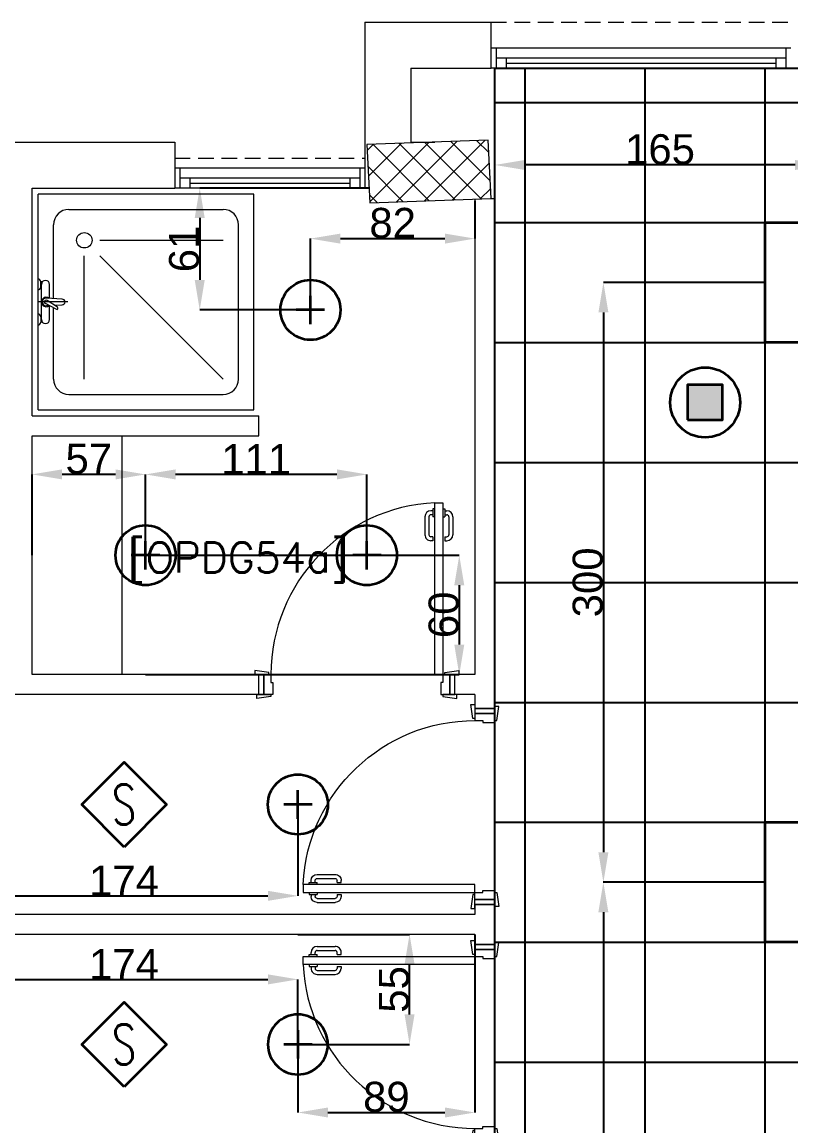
# Model space of a CAD drawing. Header units: inches. Extents: x -12418 to 57169, y -29325 to 19878.
# Drawn here: x 17883 to 21729, y 3881 to 9403 of the extents above; entities that cross this region are included whole.
import ezdxf
from ezdxf.enums import TextEntityAlignment as Align

# ---------------------------------------------------------------- set-up
doc = ezdxf.new("R2010")
doc.units = ezdxf.units.IN
doc.header["$LTSCALE"] = 25
doc.header["$MEASUREMENT"] = 0
doc.header["$PDMODE"] = 3
doc.linetypes.add('00-Ground Floor$0$HIDDEN2', pattern=[0.1875, 0.125, -0.0625])
doc.layers.get('0').update_dxf_attribs({"color": 8})
doc.layers.get('Defpoints').update_dxf_attribs({"color": 8})
for name, color, linetype, lineweight in [('00-Ground Floor$0$72_EGR_BASE_TEXT', 252, 'Continuous', 5), ('00-Ground Floor$0$Aluminum', 251, 'Continuous', 5), ('00-Ground Floor$0$C-HYDR-CTCH', 251, 'Continuous', 5), ('00-Ground Floor$0$Hatch', 254, 'Continuous', 5), ('00-Ground Floor$0$Proj', 251, 'Continuous', 5), ('00-Ground Floor$0$SANIT', 250, 'Continuous', 5), ('00-Ground Floor$0$Walls', 251, 'Continuous', 5), ('00-Ground Floor$0$Wooden Joinery', 251, 'Continuous', 5), ('E-DIM', 6, 'Continuous', 18), ('E-LITE-CIRC-NUMB', 6, 'Continuous', 25), ('E-LITE-CLNG', 150, 'Continuous', 35), ('E-LITE-CLNG @ 100', 150, 'Continuous', 35), ('E-LITE-CTRL', 6, 'Continuous', 25), ('F-ALRM-CLNG @ 100', 33, 'Continuous', 35), ('T-INTC-CLNG @ 100', 33, 'Continuous', 35), ('T-INTC-DEVC-NUMB', 2, 'Continuous', 25)]:
    doc.layers.add(name, color=color, linetype=linetype, lineweight=lineweight)
doc.layers.add('00-Ground Floor$0$False Ceiling', color=251, linetype='Continuous')
doc.layers.add('00-Ground Floor$0$Meubles', color=7, linetype='Continuous', lineweight=5, true_color=0xa6b1d3)
doc.styles.add('00-Ground Floor$0$SIMPLEX', font='SIMPLEX.shx', dxfattribs={"height": 150})
doc.styles.add('DC_Simplex', font='SIMPLEX.shx', dxfattribs={"width": 0.7})
doc.styles.get("Standard").update_dxf_attribs({"font": 'arial.ttf'})
doc.dimstyles.get("Standard").update_dxf_attribs({"dimtxt": 150, "dimasz": 150, "dimexe": 0.18, "dimexo": 0.0625, "dimgap": 1, "dimtad": 1, "dimdec": 0, "dimlfac": 0.1, "dimzin": 0, "dimdsep": 46, "dimtxsty": 'Standard', "dimcen": 0.09, "dimclrd": 256, "dimclrt": 7, "dimadec": 0, "dimazin": 0, "dimtfac": 1, "dimtdec": 0, "dimtofl": 0, "dimtmove": 0, "dimatfit": 3, "dimfxl": 1, "dimtolj": 1, "dimtzin": 0, "dimarcsym": 0})

# ---------------------------------------------------------------- blocks, each defined once
blk = doc.blocks.new('00-Ground Floor$0$A$C72370EFE')
at = {"layer": '00-Ground Floor$0$Wooden Joinery'}
for p, q in [((-0.01, -0.04), (-0.02, -0.04)), ((-0.01, -0.03), (-0.01, -0.07)), ((0, -0.03), (-0.01, -0.03)), ((0.04, -0.03), (0.05, -0.03)), ((0.05, -0.03), (0.05, -0.07)), ((0.05, -0.04), (0.06, -0.04)), ((-0.05, -0.07), (-0.05, -0.16)), ((-0.03, -0.07), (-0.03, -0.16)), ((-0.01, -0.06), (-0.02, -0.06)), ((0, -0.07), (-0.01, -0.07)), ((0.04, -0.07), (0.05, -0.07)), ((0.05, -0.06), (0.06, -0.06)), ((0.07, -0.07), (0.07, -0.16)), ((0.09, -0.07), (0.09, -0.16)), ((-0.01, -0.17), (-0.02, -0.17)), ((-0.01, -0.19), (-0.02, -0.19)), ((-0.01, -0.17), (-0.01, -0.19)), ((0.05, -0.17), (0.06, -0.17)), ((0.05, -0.17), (0.05, -0.19)), ((0.05, -0.19), (0.06, -0.19))]:
    blk.add_line(p, q, dxfattribs=at)
for centre, radius, start, end in [((-0.02, -0.07), 0.03, 90, 180), ((0.06, -0.07), 0.03, 0, 90), ((-0.02, -0.07), 0.01, 90, 180), ((0.06, -0.07), 0.01, 0, 90), ((-0.02, -0.16), 0.03, 180, 270), ((-0.02, -0.16), 0.01, 180, 270), ((0.06, -0.16), 0.01, 270, 0), ((0.06, -0.16), 0.03, 270, 0)]:
    blk.add_arc(centre, radius, start, end, dxfattribs=at)
blk = doc.blocks.new('00-Ground Floor$0$A$C5DAD61B4')
at = {"layer": '00-Ground Floor$0$Wooden Joinery'}
for points in [[(80, 959.1), (80, 969.1), (10, 979.1), (10, 959.1)], [(940, 959.1), (940, 969.1), (1010, 979.1), (1010, 959.1)], [(70, 859.1), (70, 849.1), (0, 839.1), (0, 859.1)], [(120, 859.1), (120, 0), (80, 0), (80, 859.1)], [(950, 859.1), (950, 849.1), (1020, 839.1), (1020, 859.1)]]:
    blk.add_lwpolyline(points, close=True, dxfattribs=at)
for points in [[(45, 859.1), (45, 959.1), (20, 959.1), (20, 859.1), (45, 859.1)], [(45, 859.1), (80, 859.1), (80, 899.1), (90, 899.1), (90, 959.1), (45, 959.1), (45, 859.1)], [(975, 859.1), (940, 859.1), (940, 899.1), (930, 899.1), (930, 959.1), (975, 959.1), (975, 859.1)], [(975, 859.1), (975, 959.1), (1000, 959.1), (1000, 859.1), (975, 859.1)]]:
    blk.add_lwpolyline(points, dxfattribs=at)
blk.add_arc((80, 859.1), 860, 272.666, 0, dxfattribs=at)
at = {"layer": '00-Ground Floor$0$Wooden Joinery', "xscale": 999.9999999998854, "yscale": 999.9999999998854, "zscale": 999.9999999998854, "rotation": 180}
blk.add_blockref('00-Ground Floor$0$A$C72370EFE', (120, 0), dxfattribs=at)
blk = doc.blocks.new('00-Ground Floor$0$SHOWER TRAY 80x80')
at = {"layer": '00-Ground Floor$0$SANIT'}
for p, q in [((0, 0), (0, 0.8)), ((0.8, 0.8), (0, 0.8)), ((0.8, 0), (0.8, 0.8)), ((0.1143, 0.7429), (0.6857, 0.7429)), ((0.0571, 0.4124), (0.0571, 0.6857)), ((0.7429, 0.1143), (0.7429, 0.6857)), ((0.2286, 0.6286), (0.6857, 0.6286)), ((0.1714, 0.1143), (0.1714, 0.5714)), ((0.2286, 0.5714), (0.6857, 0.1143)), ((0.01, 0.455), (0.01, 0.475)), ((0.0163, 0.475), (0.01, 0.475)), ((0.0125, 0.455), (0.01, 0.455)), ((0.0125, 0.335), (0.0125, 0.465)), ((0.0425, 0.4133), (0.0425, 0.465)), ((0.0895, 0.4105), (0.0316, 0.4139)), ((0.11, 0.4), (0, 0.4)), ((0.0667, 0.3728), (0.0271, 0.3939)), ((0.0407, 0.3866), (0.0316, 0.3861)), ((0.0715, 0.3808), (0.0334, 0.4058)), ((0.0425, 0.335), (0.0425, 0.3857)), ((0.0571, 0.1143), (0.0571, 0.3779)), ((0.0608, 0.3878), (0.0895, 0.3895)), ((0.01, 0.345), (0.01, 0.325)), ((0.0125, 0.345), (0.01, 0.345)), ((0.0163, 0.325), (0.01, 0.325)), ((0.1143, 0.0571), (0.6857, 0.0571)), ((0, 0), (0.8, 0))]:
    blk.add_line(p, q, dxfattribs=at)
blk.add_circle((0.1714, 0.6286), 0.0286, dxfattribs=at)
for centre, radius, start, end in [((0.1143, 0.6857), 0.0571, 90, 180), ((0.6857, 0.6857), 0.0571, 360, 90), ((0, 0.475), 0.01, 0, 90), ((0, 0.455), 0.01, 270, 0), ((0.0275, 0.465), 0.015, 0, 180), ((0.03, 0.4), 0.0175, 49.632, 309.2526), ((0.03, 0.4), 0.014, 83.2671, 276.7329), ((0.0895, 0.4), 0.0105, 270, 90), ((0.03, 0.4), 0.00676, 54.0423, 244.5873), ((0.0691, 0.3768), 0.00467, 239.3148, 59.3148), ((0, 0.345), 0.01, 0, 90), ((0.0275, 0.335), 0.015, 180, 0), ((0, 0.325), 0.01, 270, 0), ((0.1143, 0.1143), 0.0571, 180, 270), ((0.6857, 0.1143), 0.0571, 270, 360)]:
    blk.add_arc(centre, radius, start, end, dxfattribs=at)
blk = doc.blocks.new('00-Ground Floor$0$A$Ce9e1c4c3')
at = {"layer": '00-Ground Floor$0$False Ceiling', "color": 254}
for p, q in [((-79752.1, 1209.6, 0), (-79752.1, 9172.6, 0)), ((-79752.1, 9172.6, 0), (-69822.1, 9172.6, 0))]:
    blk.add_line(p, q, dxfattribs=at)
at = {"layer": '00-Ground Floor$0$False Ceiling', "color": 254, "linetype": 'Continuous'}
for p, q in [((-79600, 1209.6), (-79600, 9172.6)), ((-79000, 1209.6), (-79000, 9172.6)), ((-78400, 1209.6), (-78400, 9172.6)), ((-79752.1, 9000), (-69822.1, 9000)), ((-79752.1, 8400), (-69822.1, 8400)), ((-79752.1, 7800), (-69822.1, 7800)), ((-79752.1, 7200), (-69822.1, 7200)), ((-79752.1, 6600), (-69822.1, 6600)), ((-79752.1, 6000), (-62922.1, 6000)), ((-79752.1, 5400), (-62922.1, 5400)), ((-79752.1, 4800), (-62922.1, 4800)), ((-79752.1, 4200), (-62922.1, 4200))]:
    blk.add_line(p, q, dxfattribs=at)
blk = doc.blocks.new('00-Ground Floor')
at = {"layer": '00-Ground Floor$0$Hatch'}
h = blk.add_hatch(dxfattribs=at)
h.set_pattern_fill('ANSI37', color=256, scale=30)
h.set_pattern_definition([(45, (-1981.42, -13099.68), (-67.35192, 67.35192), []), (135, (-1981.42, -13099.68), (-67.35192, -67.35192), [])])
h.paths.add_polyline_path([(48971.2, 8818.2), (48367.3, 8810.1), (48371.2, 8521.7), (48975.1, 8529.8)])
h.paths.add_polyline_path([(41810.5, 8810.5), (41227, 8805), (41207, 8513.7), (41790.5, 8519.1)])
h.paths.add_polyline_path([(27433.5, 8803.1), (26834.4, 8799), (26828.7, 8506), (27427.8, 8510)])
h.paths.add_polyline_path([(34618.7, 8805.3), (34017.5, 8797.8), (34009.3, 8512.1), (34610.5, 8519.6)])
h.paths.add_polyline_path([(20214.3, 8812.4), (19607.8, 8790.5), (19622.4, 8498), (20228.8, 8519.8)])
h.paths.add_polyline_path([(13477.7, 8802), (12255.7, 8825.9), (12249.3, 8529.8), (13471.3, 8505.8)])
h.paths.add_polyline_path([(13491.8, 1601.9), (12276.8, 1586.2), (12263.3, 1293.7), (13478.3, 1309.4)])
h.paths.add_polyline_path([(13465.7, -5591.3), (12262.6, -5607.3), (12256.9, -5900.3), (13460, -5884.3)])
h.paths.add_polyline_path([(13484.2, -12790), (12287.5, -12801.4), (12290.4, -13095.9), (13487, -13084.4)])
h.paths.add_polyline_path([(5849.2, -12787.9), (5245.6, -12791.6), (5256.3, -13077.1), (5859.8, -13073.4)])
h.paths.add_polyline_path([(5833.8, -5589.9), (5236.9, -5588.3), (5236.8, -5889.5), (5833.6, -5891)])
h.paths.add_polyline_path([(5843.6, 1599.7), (5224.3, 1600.9), (5213.7, 1298), (5833, 1296.7)])
h.paths.add_polyline_path([(5820.3, 8779.1), (5219.7, 8793.5), (5216, 8503.9), (5816.7, 8489.4)])
h.paths.add_polyline_path([(-1378.8, 8777.2), (-1981.4, 8799.9), (-1979.5, 8511.6), (-1376.9, 8488.9)])
h.paths.add_polyline_path([(-1371.1, -5601.1), (-1973.1, -5608.1), (-1969.7, -5899.7), (-1367.7, -5892.7)])
h.paths.add_polyline_path([(-1353.5, -12795.7), (-1951.9, -12796.7), (-1947.1, -13097.4), (-1348.7, -13096.4)])
h.paths.add_polyline_path([(20233.2, -12782.5), (19627.5, -12795.4), (19633.2, -13096.6), (20238.9, -13083.7)])
h.paths.add_polyline_path([(20226.6, -5590), (19632.3, -5607.6), (19634.4, -5904.1), (20228.7, -5886.6)])
h.paths.add_polyline_path([(20217.9, 1618), (19619, 1610.4), (19623, 1310.2), (20221.9, 1317.9)])
h.paths.add_polyline_path([(27418.3, 1602.8), (26816.3, 1607.5), (26820.6, 1315.3), (27422.5, 1310.7)])
h.paths.add_polyline_path([(27422, -5579.9), (26818.1, -5597.5), (26831.6, -5897.5), (27431.7, -5876.5)])
h.paths.add_polyline_path([(27438.1, -12795.9), (26834.3, -12789.3), (26831.9, -13075), (27435.7, -13081.6)])
h.paths.add_polyline_path([(34636.6, -12785.4), (34039.3, -12800), (34048.3, -13099.7), (34645.6, -13085.1)])
h.paths.add_polyline_path([(34629.3, -5597.1), (34028, -5595.2), (34029.2, -5892.4), (34630.4, -5894.3)])
h.paths.add_polyline_path([(34592.8, 1606.7), (34012, 1611.4), (34031.7, 1321.6), (34612.5, 1316.9)])
h.paths.add_polyline_path([(41796.2, 1606), (41198.6, 1619.8), (41200.6, 1327.8), (41798.2, 1314.1)])
h.paths.add_polyline_path([(41797.2, -5592.6), (41228.8, -5600.2), (41230.6, -5894.3), (41799, -5886.7)])
h.paths.add_polyline_path([(41834.3, -12789.7), (41229, -12792.4), (41230.4, -13096.9), (41835.6, -13094.3)])
h.paths.add_polyline_path([(49008.5, -12790.2), (48420.5, -12774.1), (48407.3, -13081.4), (48995.3, -13097.4)])
h.paths.add_polyline_path([(48992.7, -5590.8), (48389.5, -5589.7), (48387.5, -5886.2), (48990.7, -5887.3)])
at = {"layer": '00-Ground Floor$0$Aluminum'}
for p, q in [((21728.8, 9272.6, 0), (20228.8, 9272.6, 0)), ((20253.8, 9272.6, 0), (20253.8, 9172.6, 0)), ((21703.8, 9222.6, 0), (20253.8, 9222.6, 0)), ((20303.8, 9222.6, 0), (20303.8, 9172.6, 0)), ((21653.8, 9222.6, 0), (21653.8, 9172.6, 0)), ((21703.8, 9272.6, 0), (21703.8, 9172.6, 0)), ((21728.8, 9172.6, 0), (20228.8, 9172.6, 0)), ((20303.8, 9197.6, 0), (21653.8, 9197.6, 0)), ((19597.7, 8672.6, 0), (18646.4, 8672.6, 0)), ((18671.4, 8672.6, 0), (18671.4, 8572.6, 0)), ((19572.7, 8672.6, 0), (19572.7, 8572.6, 0)), ((19572.7, 8622.6, 0), (18671.4, 8622.6, 0)), ((18721.4, 8622.6, 0), (18721.4, 8572.6, 0)), ((19522.7, 8622.6, 0), (19522.7, 8572.6, 0)), ((19597.7, 8572.6, 0), (18646.4, 8572.6, 0)), ((18721.4, 8597.6, 0), (19522.7, 8597.6, 0))]:
    blk.add_line(p, q, dxfattribs=at)
at = {"layer": '00-Ground Floor$0$C-HYDR-CTCH', "flags": 128}
blk.add_lwpolyline([(20228.8, 8519.8), (20214.3, 8812.4), (19607.8, 8790.5), (19622.4, 8498), (20228.8, 8519.8)], dxfattribs=at)
at = {"layer": '00-Ground Floor$0$Meubles'}
blk.add_line((18382.9, 6139.1, 0), (18382.9, 7332.6, 0), dxfattribs=at)
at = {"layer": '00-Ground Floor$0$Proj', "linetype": '00-Ground Floor$0$HIDDEN2', "ltscale": 25}
for p, q in [((20228.8, 9402.6, 0), (21728.8, 9402.6, 0)), ((18646.4, 8722.6, 0), (19597.7, 8722.6, 0))]:
    blk.add_line(p, q, dxfattribs=at)
at = {"layer": '00-Ground Floor$0$Walls'}
for p, q in [((19597.7, 9402.6, 0), (19597.7, 8572.6, 0)), ((19597.7, 9402.6, 0), (20228.8, 9402.6, 0)), ((20228.8, 9172.6, 0), (20228.8, 9402.6, 0)), ((19827.7, 9172.6, 0), (20228.8, 9172.6, 0)), ((19827.7, 9172.6, 0), (19827.7, 8802.6, 0)), ((16722.8, 8802.6, 0), (18646.4, 8802.6, 0)), ((18646.4, 8802.6, 0), (18646.4, 8572.6, 0)), ((19827.7, 8802.6, 0), (19947.9, 8802.6, 0)), ((17932.9, 8572.6, 0), (18646.4, 8572.6, 0)), ((17932.9, 7432.6, 0), (17932.9, 8572.6, 0)), ((19597.7, 8572.6, 0), (19618.7, 8572.6)), ((20147.9, 8516.9, 0), (20147.9, 6139.1, 0)), ((20228.8, 8519.8), (20247.9, 8519.8)), ((20247.9, 8519.8), (20247.9, 5969.1, 0)), ((17932.9, 7432.6, 0), (19067.9, 7432.6, 0)), ((19067.9, 7332.6, 0), (19067.9, 7432.6, 0)), ((17932.9, 6139.1, 0), (17932.9, 7332.6, 0)), ((17932.9, 7332.6, 0), (19067.9, 7332.6, 0)), ((19067.9, 6139.1, 0), (17932.9, 6139.1, 0)), ((19067.9, 6039.1, 0), (19067.9, 6139.1, 0)), ((20147.9, 6139.1, 0), (20047.9, 6139.1, 0)), ((20047.9, 6039.1, 0), (20047.9, 6139.1, 0)), ((19067.9, 6039.1, 0), (17732.9, 6039.1, 0)), ((20147.9, 6039.1, 0), (20047.9, 6039.1, 0)), ((20147.9, 6039.1, 0), (20147.9, 5969.1, 0)), ((20147.9, 5969.1, 0), (20247.9, 5969.1, 0)), ((20147.9, 4989.1, 0), (20147.9, 4939.1, 0)), ((20147.9, 4989.1, 0), (20247.9, 4989.1, 0)), ((20247.9, 4989.1, 0), (20247.9, 4789.1, 0)), ((20147.9, 4939.1, 0), (16652.9, 4939.1, 0)), ((20147.9, 4839.1, 0), (16652.9, 4839.1, 0)), ((20147.9, 4839.1, 0), (20147.9, 4789.1, 0)), ((20147.9, 4789.1, 0), (20247.9, 4789.1, 0))]:
    blk.add_line(p, q, dxfattribs=at)
at = {"layer": '00-Ground Floor$0$False Ceiling', "color": 254}
blk.add_blockref('00-Ground Floor$0$A$Ce9e1c4c3', (100000, 0), dxfattribs=at)
at = {"layer": '00-Ground Floor$0$SANIT', "xscale": 1350.000000000878, "yscale": 1350.000000000878, "zscale": 1350.000000000878}
blk.add_blockref('00-Ground Floor$0$SHOWER TRAY 80x80', (17962.9, 7462.6, 0), dxfattribs=at)
at = {"layer": '00-Ground Floor$0$Wooden Joinery'}
for p, rotation in [((20067.9, 6998.2, 0), 180), ((19288.9, 4809.1, 0), 270)]:
    blk.add_blockref('00-Ground Floor$0$A$C5DAD61B4', p, dxfattribs=dict(at, rotation=rotation))
at = {"layer": '00-Ground Floor$0$Wooden Joinery', "xscale": -1, "rotation": 270}
blk.add_blockref('00-Ground Floor$0$A$C5DAD61B4', (19288.9, 4969.1, 0), dxfattribs=at)
at = {"layer": '00-Ground Floor$0$72_EGR_BASE_TEXT', "insert": (18963.6, 6799.3, 0), "char_height": 150, "attachment_point": 2, "style": '00-Ground Floor$0$SIMPLEX'}
blk.add_mtext('[OPDG54a]', dxfattribs=at)
blk = doc.blocks.new('*U13')
blk.add_lwpolyline([(-300, 300), (-300, -300), (300, -300), (300, 300)], close=True)
blk.add_circle((0, 0), 45)
at = {"layer": 'E-LITE-CIRC-NUMB', "style": 'DC_Simplex', "width": 0.7, "flags": 8}
blk.add_attdef('CIRCUIT', text='', height=200, rotation=0, dxfattribs=at).set_placement((-473.9, 300), align=Align.RIGHT)
at = {"layer": 'E-LITE-CTRL', "style": 'DC_Simplex', "width": 0.7, "flags": 8}
blk.add_attdef('CONTROL', (1118.9, -935), '', height=200, rotation=360, dxfattribs=at)
blk = doc.blocks.new('DC_LT-CL-Point')
for p, q in [((0, -0.711), (0, 0.711)), ((0.711, 0), (-0.711, 0))]:
    blk.add_line(p, q)
blk.add_circle((0, 0), 1.5)
at = {"layer": 'E-LITE-CIRC-NUMB', "style": 'DC_Simplex', "width": 0.7, "flags": 8}
blk.add_attdef('CIRCUIT', text='', height=2, rotation=360, dxfattribs=at).set_placement((-3.364, 1.5), align=Align.RIGHT)
at = {"layer": 'E-LITE-CTRL', "style": 'DC_Simplex', "width": 0.7, "flags": 8}
blk.add_attdef('CONTROL', (3.364, -3.498), '', height=2, rotation=360, dxfattribs=at)
blk = doc.blocks.new('A$C5CF53093')
blk.add_lwpolyline([(0, -212.1), (-212.1, 0), (0, 212.1), (212.1, 0)], close=True)
blk = doc.blocks.new('*U207')
at = {"xscale": 0.01, "yscale": 0.01, "zscale": 0.01}
blk.add_blockref('A$C5CF53093', (0.007, -0.007), dxfattribs=at)
at = {"color": 6, "style": 'DC_Simplex', "width": 0.7, "flags": 8}
blk.add_attdef('TYPE', text='', height=2, rotation=360, dxfattribs=at).set_placement((0, 0), align=Align.MIDDLE_CENTER)
blk = doc.blocks.new('DC_PA-CL-Speaker')
blk.add_hatch(color=256).paths.add_polyline_path([(-0.883, -0.87), (0.865, -0.87), (0.865, 0.878), (-0.883, 0.878)])
blk.add_lwpolyline([(-0.883, -0.87), (0.865, -0.87), (0.865, 0.878), (-0.883, 0.878)], close=True)
blk.add_circle((0, 0), 1.75)
at = {"layer": 'T-INTC-DEVC-NUMB', "style": 'DC_Simplex', "width": 0.7}
blk.add_attdef('DC_CONTROL', (3.364, 2.471), '', height=2, rotation=360, dxfattribs=at)
blk = doc.blocks.new('*D250')
at = {"layer": 'Defpoints', "color": 0, "transparency": 16777216}
for p in [(17522.8, 5489.1, 0), (19262.7, 5489.1, 0), (19262.7, 5032.1)]:
    blk.add_point(p, dxfattribs=at)
at = {"layer": 'E-DIM', "color": 0, "lineweight": -2, "transparency": 16777216}
for p, q in [((17522.8, 5489.1), (17522.8, 5031.9)), ((19262.7, 5489.1), (19262.7, 5031.9))]:
    blk.add_line(p, q, dxfattribs=at)
at = {"layer": 'E-DIM', "lineweight": -2, "transparency": 16777216}
blk.add_line((17672.8, 5032.1), (19112.7, 5032.1), dxfattribs=at)
at = {"layer": 'E-DIM', "transparency": 16777216}
for points in [[(17672.8, 5057.1), (17672.8, 5007.1), (17522.8, 5032.1)], [(19112.7, 5057.1), (19112.7, 5007.1), (19262.7, 5032.1)]]:
    blk.add_solid(points, dxfattribs=at)
at = {"layer": 'E-DIM', "color": 7, "transparency": 16777216, "insert": (18392.7, 5108.4), "char_height": 150, "attachment_point": 5}
blk.add_mtext('\\A1;174', dxfattribs=at)
blk = doc.blocks.new('*D251')
at = {"layer": 'Defpoints', "color": 0, "transparency": 16777216}
for p in [(19262.7, 4614.2), (17522.8, 4289.1, 0), (19262.7, 4289.1, 0)]:
    blk.add_point(p, dxfattribs=at)
at = {"layer": 'E-DIM', "color": 0, "lineweight": -2, "transparency": 16777216}
for p, q in [((17522.8, 4289.2), (17522.8, 4614.3)), ((19262.7, 4289.2), (19262.7, 4614.3))]:
    blk.add_line(p, q, dxfattribs=at)
at = {"layer": 'E-DIM', "lineweight": -2, "transparency": 16777216}
blk.add_line((17672.8, 4614.2), (19112.7, 4614.2), dxfattribs=at)
at = {"layer": 'E-DIM', "transparency": 16777216}
for points in [[(17672.8, 4639.2), (17672.8, 4589.2), (17522.8, 4614.2)], [(19112.7, 4639.2), (19112.7, 4589.2), (19262.7, 4614.2)]]:
    blk.add_solid(points, dxfattribs=at)
at = {"layer": 'E-DIM', "color": 7, "transparency": 16777216, "insert": (18392.7, 4690.5), "char_height": 150, "attachment_point": 5}
blk.add_mtext('\\A1;174', dxfattribs=at)
blk = doc.blocks.new('*D255')
at = {"layer": 'Defpoints', "color": 0, "transparency": 16777216}
for p in [(21600, 8100), (20790.8, 5100), (21600, 5100)]:
    blk.add_point(p, dxfattribs=at)
at = {"layer": 'E-DIM', "color": 0, "lineweight": -2, "transparency": 16777216}
for p, q in [((21599.9, 8100), (20790.6, 8100)), ((21599.9, 5100), (20790.6, 5100))]:
    blk.add_line(p, q, dxfattribs=at)
at = {"layer": 'E-DIM', "lineweight": -2, "transparency": 16777216}
blk.add_line((20790.8, 7950), (20790.8, 5250), dxfattribs=at)
at = {"layer": 'E-DIM', "transparency": 16777216}
for points in [[(20765.8, 7950), (20815.8, 7950), (20790.8, 8100)], [(20765.8, 5250), (20815.8, 5250), (20790.8, 5100)]]:
    blk.add_solid(points, dxfattribs=at)
at = {"layer": 'E-DIM', "color": 7, "transparency": 16777216, "insert": (20713.1, 6600), "char_height": 150, "attachment_point": 5, "rotation": 90}
blk.add_mtext('\\A1;300', dxfattribs=at)
blk = doc.blocks.new('*D256')
at = {"layer": 'Defpoints', "color": 0, "transparency": 16777216}
for p in [(21600, 5100), (20790.6, 2100), (21600, 2100)]:
    blk.add_point(p, dxfattribs=at)
at = {"layer": 'E-DIM', "color": 0, "lineweight": -2, "transparency": 16777216}
for p, q in [((21599.9, 5100), (20790.4, 5100)), ((21599.9, 2100), (20790.4, 2100))]:
    blk.add_line(p, q, dxfattribs=at)
at = {"layer": 'E-DIM', "lineweight": -2, "transparency": 16777216}
blk.add_line((20790.6, 4950), (20790.6, 2250), dxfattribs=at)
at = {"layer": 'E-DIM', "transparency": 16777216}
for points in [[(20765.6, 4950), (20815.6, 4950), (20790.6, 5100)], [(20765.6, 2250), (20815.6, 2250), (20790.6, 2100)]]:
    blk.add_solid(points, dxfattribs=at)
at = {"layer": 'E-DIM', "color": 7, "transparency": 16777216, "insert": (20713, 3600), "char_height": 150, "attachment_point": 5, "rotation": 90}
blk.add_mtext('\\A1;300', dxfattribs=at)
blk = doc.blocks.new('*D414')
at = {"layer": 'Defpoints', "color": 0, "transparency": 16777216}
for p in [(20147.9, 8508.9, 0), (20147.9, 8319.5), (19325.4, 7962.6, 0)]:
    blk.add_point(p, dxfattribs=at)
at = {"layer": 'E-DIM', "color": 0, "lineweight": -2, "transparency": 16777216}
for p, q in [((20147.9, 8508.8), (20147.9, 8319.3)), ((19325.4, 7962.6), (19325.4, 8319.7))]:
    blk.add_line(p, q, dxfattribs=at)
at = {"layer": 'E-DIM', "lineweight": -2, "transparency": 16777216}
blk.add_line((19475.4, 8319.5), (19997.9, 8319.5), dxfattribs=at)
at = {"layer": 'E-DIM', "transparency": 16777216}
for points in [[(19475.4, 8344.5), (19475.4, 8294.5), (19325.4, 8319.5)], [(19997.9, 8344.5), (19997.9, 8294.5), (20147.9, 8319.5)]]:
    blk.add_solid(points, dxfattribs=at)
at = {"layer": 'E-DIM', "color": 7, "transparency": 16777216, "insert": (19736.7, 8397.1), "char_height": 150, "attachment_point": 5}
blk.add_mtext('\\A1;82', dxfattribs=at)
blk = doc.blocks.new('*D415')
at = {"layer": 'Defpoints', "color": 0, "transparency": 16777216}
for p in [(19618.7, 8572.6), (18771.6, 7962.6), (19325.4, 7962.6, 0)]:
    blk.add_point(p, dxfattribs=at)
at = {"layer": 'E-DIM', "color": 0, "lineweight": -2, "transparency": 16777216}
for p, q in [((19618.6, 8572.6), (18771.4, 8572.6)), ((19325.4, 7962.6), (18771.4, 7962.6))]:
    blk.add_line(p, q, dxfattribs=at)
at = {"layer": 'E-DIM', "lineweight": -2, "transparency": 16777216}
blk.add_line((18771.6, 8422.6), (18771.6, 8112.6), dxfattribs=at)
at = {"layer": 'E-DIM', "transparency": 16777216}
for points in [[(18746.6, 8422.6), (18796.6, 8422.6), (18771.6, 8572.6)], [(18746.6, 8112.6), (18796.6, 8112.6), (18771.6, 7962.6)]]:
    blk.add_solid(points, dxfattribs=at)
at = {"layer": 'E-DIM', "color": 7, "transparency": 16777216, "insert": (18694, 8267.6), "char_height": 150, "attachment_point": 5, "rotation": 90}
blk.add_mtext('\\A1;61', dxfattribs=at)
blk = doc.blocks.new('*D416')
at = {"layer": 'Defpoints', "color": 0, "transparency": 16777216}
for p in [(18500.4, 7140.1), (18500.4, 6735.8, 0), (19607.9, 6735.8, 0)]:
    blk.add_point(p, dxfattribs=at)
at = {"layer": 'E-DIM', "color": 0, "lineweight": -2, "transparency": 16777216}
for p, q in [((18500.4, 6735.9), (18500.4, 7140.3)), ((19607.9, 6735.9), (19607.9, 7140.3))]:
    blk.add_line(p, q, dxfattribs=at)
at = {"layer": 'E-DIM', "lineweight": -2, "transparency": 16777216}
blk.add_line((19457.9, 7140.1), (18650.4, 7140.1), dxfattribs=at)
at = {"layer": 'E-DIM', "transparency": 16777216}
for points in [[(18650.4, 7165.1), (18650.4, 7115.1), (18500.4, 7140.1)], [(19457.9, 7165.1), (19457.9, 7115.1), (19607.9, 7140.1)]]:
    blk.add_solid(points, dxfattribs=at)
at = {"layer": 'E-DIM', "color": 7, "transparency": 16777216, "insert": (19054.2, 7216.4), "char_height": 150, "attachment_point": 5}
blk.add_mtext('\\A1;111', dxfattribs=at)
blk = doc.blocks.new('*D418')
at = {"layer": 'Defpoints', "color": 0, "transparency": 16777216}
for p in [(19262.7, 4839.1, 0), (19821.2, 4839.1), (19262.7, 4289.1, 0)]:
    blk.add_point(p, dxfattribs=at)
at = {"layer": 'E-DIM', "color": 0, "lineweight": -2, "transparency": 16777216}
for p, q in [((19262.7, 4839.1), (19821.4, 4839.1)), ((19262.7, 4289.1), (19821.4, 4289.1))]:
    blk.add_line(p, q, dxfattribs=at)
at = {"layer": 'E-DIM', "lineweight": -2, "transparency": 16777216}
blk.add_line((19821.2, 4439.1), (19821.2, 4689.1), dxfattribs=at)
at = {"layer": 'E-DIM', "transparency": 16777216}
for points in [[(19796.2, 4689.1), (19846.2, 4689.1), (19821.2, 4839.1)], [(19796.2, 4439.1), (19846.2, 4439.1), (19821.2, 4289.1)]]:
    blk.add_solid(points, dxfattribs=at)
at = {"layer": 'E-DIM', "color": 7, "transparency": 16777216, "insert": (19743.9, 4564.1), "char_height": 150, "attachment_point": 5, "rotation": 90}
blk.add_mtext('\\A1;55', dxfattribs=at)
blk = doc.blocks.new('*D419')
at = {"layer": 'Defpoints', "color": 0, "transparency": 16777216}
for p in [(20147.9, 4839.1, 0), (19262.7, 4289.1), (20147.9, 3948.4)]:
    blk.add_point(p, dxfattribs=at)
at = {"layer": 'E-DIM', "color": 0, "lineweight": -2, "transparency": 16777216}
for p, q in [((20147.9, 4839.1), (20147.9, 3948.2)), ((19262.7, 4289.1), (19262.7, 3948.2))]:
    blk.add_line(p, q, dxfattribs=at)
at = {"layer": 'E-DIM', "lineweight": -2, "transparency": 16777216}
blk.add_line((19412.7, 3948.4), (19997.9, 3948.4), dxfattribs=at)
at = {"layer": 'E-DIM', "transparency": 16777216}
for points in [[(19412.7, 3973.4), (19412.7, 3923.4), (19262.7, 3948.4)], [(19997.9, 3973.4), (19997.9, 3923.4), (20147.9, 3948.4)]]:
    blk.add_solid(points, dxfattribs=at)
at = {"layer": 'E-DIM', "color": 7, "transparency": 16777216, "insert": (19705.3, 4026), "char_height": 150, "attachment_point": 5}
blk.add_mtext('\\A1;89', dxfattribs=at)
blk = doc.blocks.new('*D460')
at = {"layer": 'Defpoints', "color": 0, "transparency": 16777216}
for p in [(20247.9, 8687.9), (20247.9, 8100, 0), (21900, 8100)]:
    blk.add_point(p, dxfattribs=at)
at = {"layer": 'E-DIM', "color": 0, "lineweight": -2, "transparency": 16777216}
for p, q in [((20247.9, 8100.1), (20247.9, 8688.1)), ((21900, 8100.1), (21900, 8688.1))]:
    blk.add_line(p, q, dxfattribs=at)
at = {"layer": 'E-DIM', "lineweight": -2, "transparency": 16777216}
blk.add_line((21750, 8687.9), (20397.9, 8687.9), dxfattribs=at)
at = {"layer": 'E-DIM', "transparency": 16777216}
for points in [[(20397.9, 8712.9), (20397.9, 8662.9), (20247.9, 8687.9)], [(21750, 8712.9), (21750, 8662.9), (21900, 8687.9)]]:
    blk.add_solid(points, dxfattribs=at)
at = {"layer": 'E-DIM', "color": 7, "transparency": 16777216, "insert": (21074, 8765.5), "char_height": 150, "attachment_point": 5}
blk.add_mtext('\\A1;165', dxfattribs=at)
blk = doc.blocks.new('*D497')
at = {"layer": 'Defpoints', "color": 0, "transparency": 16777216}
for p in [(17932.9, 7140.1), (17932.9, 6735.8, 0), (18500.4, 6735.8, 0)]:
    blk.add_point(p, dxfattribs=at)
at = {"layer": 'E-DIM', "color": 0, "lineweight": -2, "transparency": 16777216}
for p, q in [((17932.9, 6735.9), (17932.9, 7140.3)), ((18500.4, 6735.9), (18500.4, 7140.3))]:
    blk.add_line(p, q, dxfattribs=at)
at = {"layer": 'E-DIM', "lineweight": -2, "transparency": 16777216}
blk.add_line((18350.4, 7140.1), (18082.9, 7140.1), dxfattribs=at)
at = {"layer": 'E-DIM', "transparency": 16777216}
for points in [[(18082.9, 7165.1), (18082.9, 7115.1), (17932.9, 7140.1)], [(18350.4, 7165.1), (18350.4, 7115.1), (18500.4, 7140.1)]]:
    blk.add_solid(points, dxfattribs=at)
at = {"layer": 'E-DIM', "color": 7, "transparency": 16777216, "insert": (18216.7, 7217.4), "char_height": 150, "attachment_point": 5}
blk.add_mtext('\\A1;57', dxfattribs=at)
blk = doc.blocks.new('*D498')
at = {"layer": 'Defpoints', "color": 0, "transparency": 16777216}
for p in [(18500.4, 6735.8, 0), (18500.4, 6139.1, 0), (20069.9, 6139.1)]:
    blk.add_point(p, dxfattribs=at)
at = {"layer": 'E-DIM', "color": 0, "lineweight": -2, "transparency": 16777216}
for p, q in [((18500.5, 6735.8), (20070.1, 6735.8)), ((18500.5, 6139.1), (20070.1, 6139.1))]:
    blk.add_line(p, q, dxfattribs=at)
at = {"layer": 'E-DIM', "lineweight": -2, "transparency": 16777216}
blk.add_line((20069.9, 6585.8), (20069.9, 6289.1), dxfattribs=at)
at = {"layer": 'E-DIM', "transparency": 16777216}
for points in [[(20044.9, 6585.8), (20094.9, 6585.8), (20069.9, 6735.8)], [(20044.9, 6289.1), (20094.9, 6289.1), (20069.9, 6139.1)]]:
    blk.add_solid(points, dxfattribs=at)
at = {"layer": 'E-DIM', "color": 7, "transparency": 16777216, "insert": (19992.3, 6437.5), "char_height": 150, "attachment_point": 5, "rotation": 90}
blk.add_mtext('\\A1;60', dxfattribs=at)

msp = doc.modelspace()

# ---------------------------------------------------------------- block references
msp.add_blockref('00-Ground Floor', (0, 0))
at = {"layer": 'E-LITE-CLNG', "xscale": -1}
for p in [(21900, 8100), (21900, 5100)]:
    msp.add_blockref('*U13', p, dxfattribs=at)
at = {"layer": 'E-LITE-CLNG @ 100', "xscale": 100, "yscale": 100, "zscale": 100}
for p in [(19325.4, 7962.6, 0), (18500.4, 6735.8, 0), (19607.9, 6735.8, 0), (19262.7, 5489.1, 0)]:
    msp.add_blockref('DC_LT-CL-Point', p, dxfattribs=at)
at = {"layer": 'E-LITE-CLNG @ 100', "xscale": -100, "yscale": 100, "zscale": 100, "rotation": 180}
msp.add_blockref('DC_LT-CL-Point', (19262.7, 4289.1, 0), dxfattribs=at)
at = {"layer": 'F-ALRM-CLNG @ 100', "xscale": 100, "yscale": 100, "zscale": 100}
for p in [(18392.7, 5489.1, 0), (18392.7, 4289.1, 0)]:
    msp.add_blockref('*U207', p, dxfattribs=at).add_auto_attribs({'TYPE': 'S'})
at = {"layer": 'T-INTC-CLNG @ 100', "xscale": 100, "yscale": 100, "zscale": 100}
msp.add_blockref('DC_PA-CL-Speaker', (21300, 7500), dxfattribs=at)

# ---------------------------------------------------------------- dimensions: what is measured, and where the dimension line sits
at = {"layer": 'E-DIM'}
for base, p1, p2, picture, middle in [((20247.9, 8687.9), (21900, 8100), (20247.9, 8100, 0), '*D460', (21074, 8765.5)), ((20147.9, 8319.5), (19325.4, 7962.6, 0), (20147.9, 8508.9, 0), '*D414', (19736.7, 8397.1)), ((17932.9, 7140.1), (18500.4, 6735.8, 0), (17932.9, 6735.8, 0), '*D497', (18216.7, 7217.4)), ((18500.4, 7140.1), (19607.9, 6735.8, 0), (18500.4, 6735.8, 0), '*D416', (19054.2, 7216.4)), ((19262.7, 5032.1), (17522.8, 5489.1, 0), (19262.7, 5489.1, 0), '*D250', (18392.7, 5108.4)), ((20147.9, 3948.4), (19262.7, 4289.1), (20147.9, 4839.1, 0), '*D419', (19705.3, 4026)), ((19262.7, 4614.2), (17522.8, 4289.1, 0), (19262.7, 4289.1, 0), '*D251', (18392.7, 4690.5))]:
    dim = msp.add_linear_dim(base=base, p1=p1, p2=p2, dimstyle='Standard', dxfattribs=at)
    dim.commit()
    dim.dimension.update_dxf_attribs({"geometry": picture, "text_midpoint": middle})
for base, p1, p2, picture, middle in [((18771.6, 7962.6), (19618.7, 8572.6), (19325.4, 7962.6, 0), '*D415', (18694, 8267.6)), ((20790.8, 5100), (21600, 8100), (21600, 5100), '*D255', (20713.1, 6600)), ((20069.9, 6139.1), (18500.4, 6735.8, 0), (18500.4, 6139.1, 0), '*D498', (19992.3, 6437.5)), ((20790.6, 2100), (21600, 5100), (21600, 2100), '*D256', (20713, 3600)), ((19821.2, 4839.1), (19262.7, 4289.1, 0), (19262.7, 4839.1, 0), '*D418', (19743.9, 4564.1))]:
    dim = msp.add_linear_dim(base=base, p1=p1, p2=p2, angle=90, dimstyle='Standard', dxfattribs=at)
    dim.commit()
    dim.dimension.update_dxf_attribs({"geometry": picture, "text_midpoint": middle})

doc.saveas('drawing.dxf')
